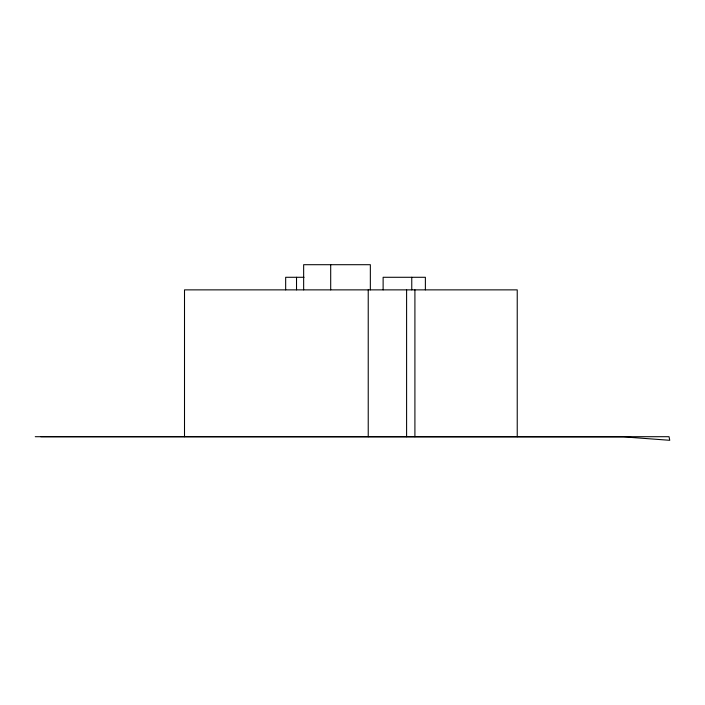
<?xml version="1.0" encoding="UTF-8"?>
<svg xmlns="http://www.w3.org/2000/svg" width="705" height="705" viewBox="0 0 705 705"><rect width="100%" height="100%" fill="white"/><g stroke="black" fill="none" stroke-linecap="round" stroke-linejoin="round"><path stroke-width="1.06" d="M304.04 277.285L285.666 277.285L285.666 289.87M35.25 436.703L669.036 436.703L669.75 440.299L623.678 436.88L40.819 436.703M517.232 436.703L517.232 289.87L184.507 289.87L184.507 436.703M425.379 289.87L425.379 277.285L383.123 277.285L383.123 289.87M414.91 289.87L414.91 436.703M411.764 277.285L411.764 289.87M406.6 289.87L406.6 436.703M370.345 289.87L370.345 264.701L303.652 264.701L303.652 289.87M368.23 289.87L368.23 436.703M330.698 264.701L330.698 289.87M296.523 277.285L296.523 289.87"/></g></svg>
